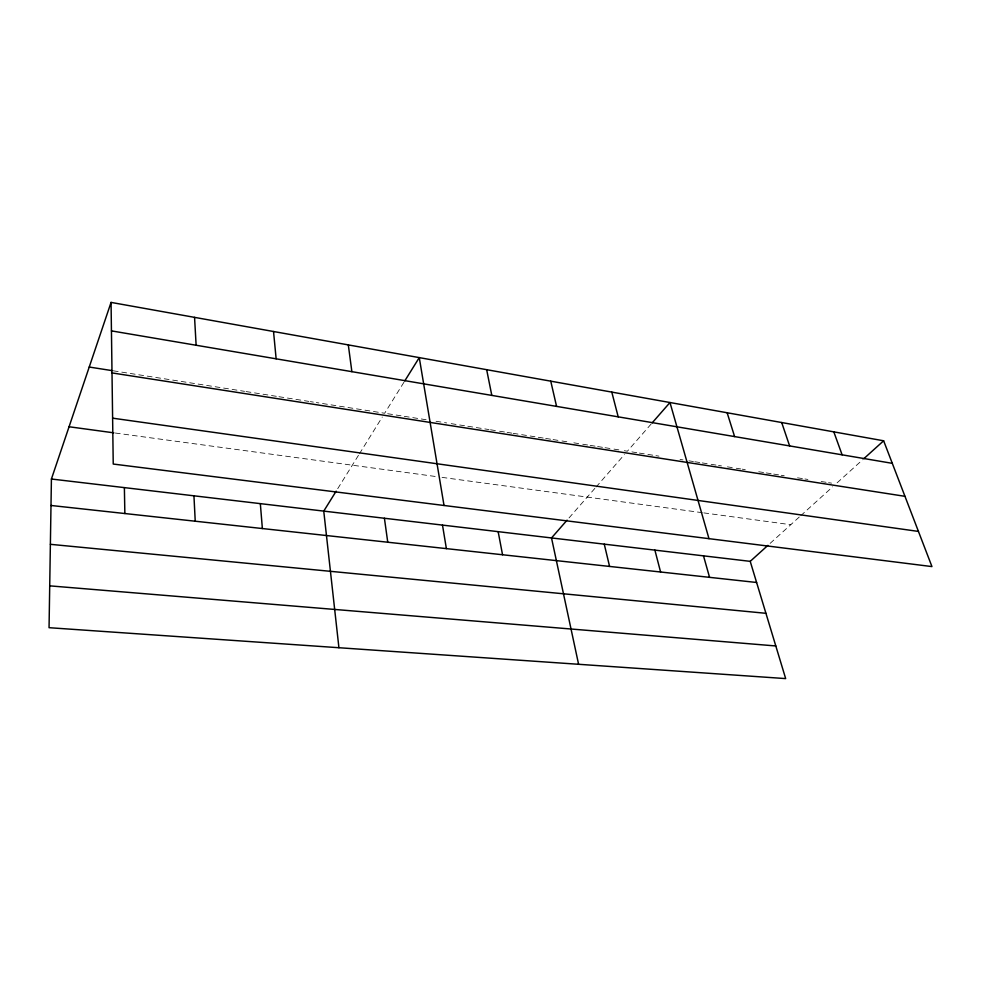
<?xml version="1.0" encoding="UTF-8"?>
<svg xmlns="http://www.w3.org/2000/svg" width="981" height="981" viewBox="0 0 981 981"><rect width="100%" height="100%" fill="white"/><g stroke="black" fill="none" stroke-linecap="round" stroke-linejoin="round"><path stroke-width="0.74" stroke-dasharray="4.91 3.68" d="M337.722 488.673L358.629 455.061M359.426 453.798L382.283 417.048M403.951 382.234L384.65 413.246L316.36 402.566M569.017 517.931L595.111 488.109M596.092 486.993L624.456 454.559M651.163 424.013L627.386 451.211L621.427 450.279M770.122 543.376L799.638 516.693M800.754 515.687L832.697 486.809M837.112 482.836L862.642 459.758M115.353 433.038L436.055 476.558M442.051 477.379L702.347 512.695M703.855 512.904L790.784 524.7M113.293 370.806L244.551 391.333M246.047 391.566L269.983 395.306M271.479 395.551L277.464 396.483M278.96 396.716L308.88 401.401M310.376 401.634L313.368 402.1M387.679 413.724L402.799 416.079M404.307 416.324L428.513 420.101M436.067 421.29L446.662 422.946M451.199 423.657L466.318 426.024M467.827 426.257L489.004 429.568M490.512 429.801L498.066 430.99M499.587 431.223L505.632 432.167M507.14 432.4L511.677 433.112M513.161 433.344L536.828 437.048M538.311 437.281L544.222 438.2M545.706 438.433L551.616 439.365M553.1 439.586L560.494 440.751M561.978 440.984L567.889 441.904M573.824 442.836L581.267 444.001M582.751 444.234L588.698 445.166M590.194 445.386L596.141 446.318M597.625 446.551L603.585 447.483M605.069 447.716L612.5 448.881M613.996 449.114L619.943 450.046M631.899 451.91L637.908 452.854M639.416 453.087L654.462 455.442M655.97 455.675L658.974 456.153M680.041 459.439L683.046 459.917M688.956 460.837L693.395 461.536M694.879 461.769L700.79 462.689M702.273 462.922L709.655 464.074M711.139 464.307L717.05 465.239M718.533 465.46L721.489 465.926M727.399 466.846L733.31 467.778M736.265 468.244L740.765 468.943M742.261 469.176L745.266 469.641M758.742 471.751L764.739 472.695M766.235 472.928L772.231 473.86M773.727 474.093L779.711 475.037M781.219 475.27L784.211 475.736M797.553 477.821L803.476 478.753M804.947 478.986L807.903 479.439M821.207 481.524L827.13 482.444M828.602 482.677L831.557 483.143"/><path stroke-width="1.47" d="M111.061 302.406L113.232 464.05L931.95 566.589L883.636 440.788L111.061 302.406L51.417 479.022L49.05 627.693L785.671 678.594L750.22 561.353L767.902 545.375M336.164 491.162L323.755 511.113L338.923 647.718M404.761 380.935L419.267 357.611L444.025 505.485M567.079 520.151L551.518 537.944L578.594 664.284M652.157 422.885L669.974 402.517L708.981 538.667M863.746 458.765L883.636 440.788M49.712 585.853L775.812 645.964M50.374 544.32L765.928 613.309M51 505.473L756.609 582.481M51.417 479.022L750.22 561.353M69.062 426.76L113.857 432.842M112.619 418.164L918.437 531.42M89.234 367.041L111.797 370.573M112.006 372.915L904.96 496.325M111.442 330.879L892.293 463.339M833.813 431.861L842.115 454.816M781.698 422.529L789.607 445.914M727.142 412.756L734.61 436.582M703.5 555.847L709.557 577.343M654.891 550.12L660.581 571.997M611.788 392.093L618.202 416.839M604.271 544.161L609.569 566.429M550.758 381.168L556.57 406.379M486.662 369.678L491.8 395.392M498.152 531.653L502.542 554.755M442.492 525.093L446.38 548.624M384.417 518.25L387.753 542.223M348.316 344.907L351.872 371.664M273.527 331.504L276.139 358.813M260.333 503.633L262.368 528.538M194.557 317.366L196.126 345.238M193.944 495.81L195.231 521.205M124.379 487.618L124.857 513.529"/></g></svg>
